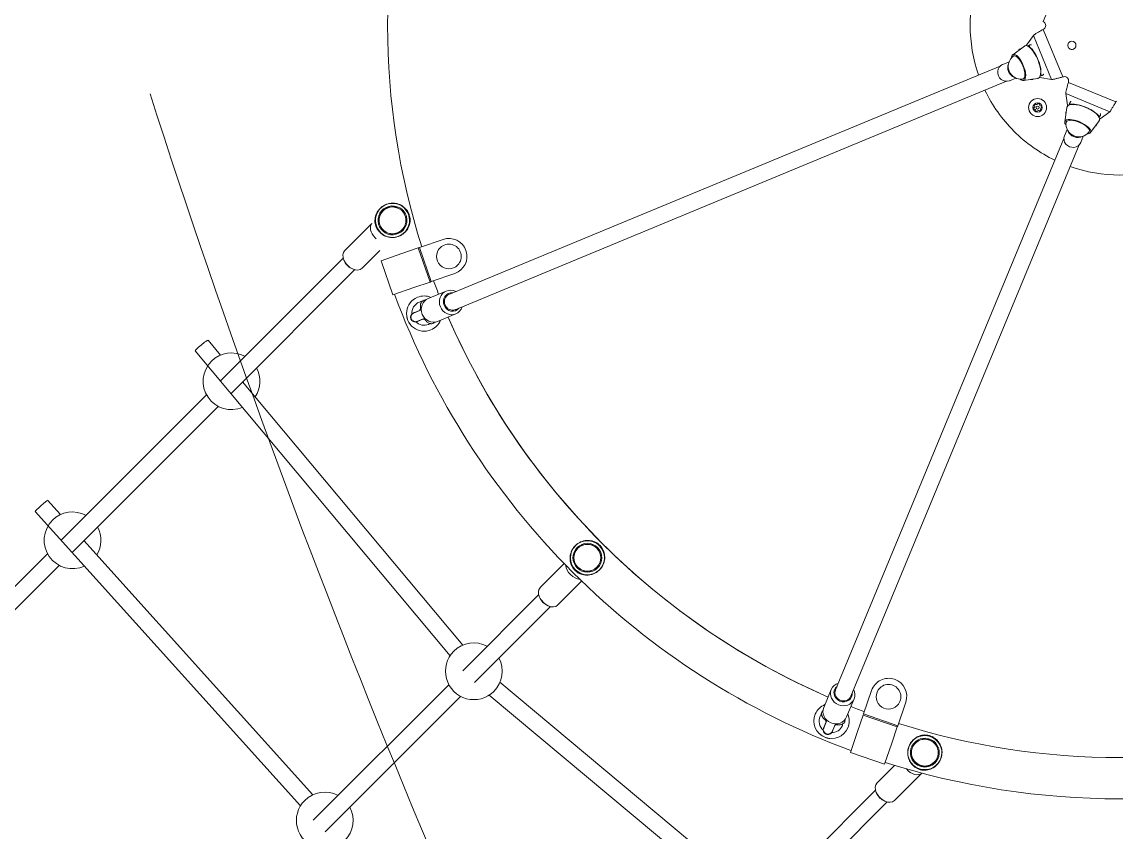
# Model space of a CAD drawing. Header units: millimetres. Extents: x -71377 to 516042, y -145869 to 441446.
# Drawn here: x 212877 to 213938, y 136741 to 137527 of the extents above; entities that cross this region are included whole.
import ezdxf

# ---------------------------------------------------------------- set-up
doc = ezdxf.new("R2010")
doc.units = ezdxf.units.MM
doc.header["$LTSCALE"] = 1000
doc.linetypes.add('_점선_M_', pattern=[3, 1.5, -1.5])
for name, color, linetype, lineweight in [('04', 4, 'Continuous', 5), ('09_HID', 9, '_점선_M_', 5), ('조경라인_dwg', 8, 'Continuous', 5)]:
    doc.layers.add(name, color=color, linetype=linetype, lineweight=lineweight)

# ---------------------------------------------------------------- blocks, each defined once
blk = doc.blocks.new('조경라인_dwg_A$C4b4f5580-7862184-지반층 배치도')
at = {"layer": '04'}
for p, q in [((-3257.3, -1575.3), (-3268.7, -1583.7)), ((-3260.4, -1577.6), (-3261.3, -1577.9)), ((-3252.2, -1574.2), (-3254.4, -1575.1)), ((-3252.3, -1576.4), (-3252, -1576.2)), ((-3272.2, -1590.6), (-3278.4, -1593.2)), ((-3280.7, -1594.6), (-3815.4, -1816.1)), ((-3241.6, -1602.2), (-3241.3, -1602.1)), ((-3809.3, -1830.9), (-3274.6, -1609.4)), ((-3271.9, -1608.9), (-3265.7, -1606.3)), ((-3258.4, -1608.6), (-3244.4, -1606.6)), ((-3249, -1607.5), (-3248.2, -1607.1)), ((-3242.2, -1604.6), (-3240, -1603.7)), ((-3213.3, -1630.4), (-3214.2, -1632.6)), ((-3211.8, -1632), (-3211.7, -1631.7)), ((-3216.1, -1634.8), (-3218.2, -1648.8)), ((-3216.7, -1638.6), (-3217.1, -1639.5)), ((-3186, -1642.7), (-3185.8, -1642.4)), ((-3184.7, -1644.8), (-3183.8, -1642.6)), ((-3193.3, -1659.1), (-3184.9, -1647.7)), ((-3187.5, -1651.7), (-3187.2, -1650.8)), ((-3219, -1665), (-3440.5, -2199.7)), ((-3215.9, -1656.1), (-3218.4, -1662.3)), ((-3202.7, -1668.8), (-3200.2, -1662.6)), ((-3425.7, -2205.8), (-3204.2, -1671.1)), ((-3890, -1747.2), (-3916.5, -1773.8)), ((-3833.7, -1804.1), (-3845.1, -1771)), ((-3821.1, -1762.8), (-3844, -1770.6)), ((-3917.9, -1780.8), (-4037, -1900)), ((-3899.6, -1790.8), (-3882.5, -1773.6)), ((-4026.7, -1912.3), (-3906.6, -1792.1)), ((-3917.1, -1782.9), (-3916.4, -1784.4)), ((-3910.1, -1790.7), (-3908.7, -1791.3)), ((-3818, -1812.9), (-3835.5, -1820.1)), ((-3844, -1831.7), (-3849.4, -1834)), ((-3826.3, -1842.3), (-3808.8, -1835)), ((-4036.9, -1875.1), (-4049, -1860.6)), ((-4061.3, -1870.9), (-3814.2, -2166.6)), ((-3801.9, -2156.3), (-4015.4, -1900.9)), ((-4050.5, -1913.4), (-4191.5, -2054.4)), ((-4180.7, -2066.3), (-4039.2, -1924.7)), ((-4192.1, -2029.7), (-4204.6, -2015.8)), ((-4216.5, -2026.5), (-3959.4, -2312.1)), ((-3947.5, -2301.3), (-4169.4, -2054.9)), ((-4204.7, -2067.6), (-4400.1, -2263)), ((-4388.8, -2274.3), (-4193.4, -2078.9)), ((-3703.7, -2077.1), (-3727, -2100.5)), ((-3710.1, -2117.4), (-3686.7, -2094.1)), ((-3728.4, -2107.5), (-3802, -2181.1)), ((-3727.6, -2109.6), (-3726.9, -2111)), ((-3790.7, -2192.4), (-3717, -2118.8)), ((-3720.6, -2117.3), (-3719.2, -2118)), ((-3815.5, -2194.6), (-3946.9, -2326)), ((-3510.5, -2405.8), (-3765.9, -2192.3)), ((-3935.5, -2337.3), (-3804.1, -2205.9)), ((-3776.2, -2204.6), (-3480.5, -2451.7)), ((-3444.6, -2199.2), (-3451.9, -2216.7)), ((-3405.5, -2200.2), (-3413.3, -2223)), ((-3429.7, -2225.9), (-3422.4, -2208.4)), ((-3449.7, -2231), (-3451.9, -2236.4)), ((-3383.2, -2272.9), (-3400.4, -2290)), ((-3383.4, -2307), (-3356.8, -2280.4)), ((-3401.7, -2297), (-3521.9, -2417.2)), ((-3400.9, -2299.1), (-3400.2, -2300.6)), ((-3509.5, -2427.5), (-3390.4, -2308.3)), ((-3394, -2306.8), (-3392.5, -2307.5))]:
    blk.add_line(p, q, dxfattribs=at)
at = {"layer": '04', "flags": 128}
for points in [[(-3219.1, -1505.7), (-3220.1, -1505.6), (-3239.1, -1551.5), (-3238.3, -1552.1)], [(-3238.3, -1558.6), (-3239.1, -1559.1), (-3220.1, -1605.1), (-3219.1, -1605)], [(-3255.3, -1574.4), (-3248.6, -1565), (-3230.9, -1607.7), (-3242.3, -1605.8)], [(-3214.5, -1609.5), (-3214.7, -1610.5), (-3168.7, -1629.5), (-3168.1, -1628.7)], [(-3215.4, -1632.7), (-3217.3, -1621.3), (-3174.6, -1639), (-3184, -1645.7)], [(-3832.6, -1803.7), (-3844, -1770.6), (-3845.1, -1771), (-3860.9, -1776.5), (-3881.2, -1783.5), (-3869.8, -1816.5), (-3849.5, -1809.5), (-3833.7, -1804.1), (-3832.6, -1803.7), (-3809.7, -1795.9)], [(-3848.7, -1833.7), (-3849.8, -1834.2), (-3842.1, -1831)], [(-3838.7, -1839.2), (-3846.4, -1842.4), (-3845.3, -1842)], [(-3846, -1842.3), (-3840.6, -1840.1), (-3840.6, -1840)], [(-3380.6, -2235.5), (-3413.7, -2224.1), (-3419.1, -2239.9), (-3426.1, -2260.2), (-3393, -2271.6), (-3386, -2251.3), (-3380.6, -2235.5), (-3380.2, -2234.4), (-3372.4, -2211.6)], [(-3380.2, -2234.4), (-3413.3, -2223), (-3413.7, -2224.1)], [(-3451.6, -2235.7), (-3452, -2236.8), (-3448.8, -2229.1)], [(-3440.6, -2232.5), (-3443.8, -2240.2), (-3443.3, -2239.1)], [(-3443.6, -2239.8), (-3441.3, -2234.4), (-3441.4, -2234.5)]]:
    blk.add_lwpolyline(points, dxfattribs=at)
at = {"layer": '04'}
for centre, radius, start, end in [((-3164.9, -1555.3), 710, 162.4124, 197.5876), ((-3164.9, -1555.3), 145, 160.6627, 199.337), ((-3240.7, -1555.3), 4, 306.4674, 53.5326), ((-3211.3, -1574.5), 4, 112.5, 292.5), ((-3211.3, -1574.5), 4, 292.5, 112.5), ((-3260.5, -1594.9), 12.5, 127.5208, 277.486), ((-3218.5, -1608.9), 4, 351.4674, 98.5326), ((-3164.9, -1555.3), 145, 205.6625, 225), ((-3244.5, -1634.9), 8.75, 135, 225), ((-3244.5, -1634.9), 8.75, 45, 135), ((-3244.5, -1634.9), 4.5, 45, 225), ((-3249.3, -1633.6), 2, 295.5416, 34.4584), ((-3244.5, -1634.9), 4, 127.3316, 142.6684), ((-3245.8, -1630.1), 2, 235.5416, 334.4584), ((-3244.5, -1634.9), 1.5, 45, 225), ((-3244.5, -1634.9), 1.5, 225, 45), ((-3244.5, -1634.9), 4, 67.3316, 82.6684), ((-3240.9, -1631.4), 2, 175.5416, 274.4584), ((-3244.5, -1634.9), 4.5, 315, 45), ((-3244.5, -1634.9), 4, 7.3316, 22.6684), ((-3244.5, -1634.9), 8.75, 315, 45), ((-3244.5, -1634.9), 8.75, 225, 315), ((-3244.5, -1634.9), 4, 187.3316, 202.6684), ((-3248, -1638.4), 2, 355.5416, 94.4584), ((-3244.5, -1634.9), 4.5, 225, 315), ((-3244.5, -1634.9), 4, 247.3316, 262.6684), ((-3243.2, -1639.7), 2, 55.5416, 154.4584), ((-3244.5, -1634.9), 4, 307.3316, 322.6684), ((-3239.6, -1636.2), 2, 115.5416, 214.4584), ((-3204.5, -1650.9), 12.5, 172.5146, 322.48), ((-3164.9, -1555.3), 145, 225, 244.3375), ((-3164.9, -1555.3), 145, 250.663, 289.3373), ((-3870.1, -1744.3), 16.5, 105, 195), ((-3870.1, -1744.3), 16.5, 105, 195), ((-3870.1, -1744.3), 16.5, 15, 105), ((-3870.1, -1744.3), 16.5, 15, 105), ((-3870.1, -1744.3), 14, 105, 285), ((-3870.1, -1744.3), 14, 105, 285), ((-3870.1, -1744.3), 13.1, 105, 285), ((-3870.1, -1744.3), 13.1, 105, 285), ((-3870.1, -1744.3), 13, 105, 285), ((-3870.1, -1744.3), 13, 105, 285), ((-3870.1, -1744.3), 14, 15, 105), ((-3870.1, -1744.3), 14, 15, 105), ((-3870.1, -1744.3), 13.1, 15, 105), ((-3870.1, -1744.3), 13.1, 15, 105), ((-3870.1, -1744.3), 13, 15, 105), ((-3870.1, -1744.3), 13, 15, 105), ((-3870.1, -1744.3), 16.5, 285, 15), ((-3870.1, -1744.3), 16.5, 285, 15), ((-3870.1, -1744.3), 17.1, 15, 25.1419), ((-3870.1, -1744.3), 17.1, 15, 25.1419), ((-3870.1, -1744.3), 17.1, 4.8581, 15), ((-3870.1, -1744.3), 17.1, 4.8581, 15), ((-3870.1, -1744.3), 17.1, 184.8581, 195), ((-3870.1, -1744.3), 17.1, 184.8581, 195), ((-3870.1, -1744.3), 17.1, 195, 205.1419), ((-3870.1, -1744.3), 17.1, 195, 205.1419), ((-3870.1, -1744.3), 16.5, 195, 285), ((-3870.1, -1744.3), 16.5, 195, 285), ((-3870.1, -1744.3), 13, 285, 15), ((-3870.1, -1744.3), 13.1, 285, 15), ((-3870.1, -1744.3), 13, 285, 15), ((-3870.1, -1744.3), 13.1, 285, 15), ((-3870.1, -1744.3), 14, 285, 15), ((-3870.1, -1744.3), 14, 285, 15), ((-3815.4, -1779.3), 12, 135, 315), ((-3815.4, -1779.3), 12, 315, 135), ((-3815.4, -1779.3), 17.5, 19, 109), ((-3815.4, -1779.3), 17.5, 289, 19), ((-3164.9, -1555.3), 710, 200.4124, 201.5316), ((-3164.9, -1555.3), 750, 200.337, 225.0001), ((-3164.9, -1555.3), 750, 200.337, 225.0001), ((-3839.4, -1834.7), 17.1, 112.5037, 292.5053), ((-3839.4, -1834.7), 12.1, 112.5, 183.1018), ((-3839.4, -1834.7), 17.1, 67.1682, 112.5037), ((-3839.4, -1834.7), 12.1, 99.2804, 112.5), ((-3848.1, -1838.3), 4.45, 112.5215, 202.4979), ((-3847.7, -1838.1), 4.5, 112.5, 121.7355), ((-3839.4, -1834.7), 5.5, 129.9012, 147.5968), ((-3839.4, -1834.7), 5.1, 132.4651, 141.7438), ((-3839.4, -1834.7), 5, 133.1593, 139.6267), ((-3839.4, -1834.7), 17.1, 192.3581, 202.5), ((-3839.4, -1834.7), 17.1, 202.5, 212.6419), ((-3848.1, -1838.3), 4.45, 202.4979, 292.4871), ((-3847.7, -1838.1), 4.5, 272.9042, 292.5), ((-3839.4, -1834.7), 11.3, 224.4689, 292.5), ((-3839.4, -1834.7), 5.5, 257.4032, 275.0986), ((-3839.4, -1834.7), 5.1, 263.2562, 272.5353), ((-3839.4, -1834.7), 5, 265.3732, 271.8406), ((-3839.4, -1834.7), 11.3, 292.5, 301.0752), ((-3839.4, -1834.7), 17.1, 292.5053, 337.827), ((-3164.9, -1555.3), 710, 203.4684, 246.5316), ((-3164.9, -1555.3), 710, 203.4684, 224.9999), ((-3164.9, -1555.3), 710, 203.4684, 224.9999), ((-4026.2, -1900.4), 27.5, 61.9113, 134.9983), ((-4026.2, -1900.4), 27.5, 134.9983, 292.9776), ((-4026.2, -1900.4), 27.5, 326.803, 28.0884), ((-4180.4, -2054.6), 27.5, 134.9984, 295.0944), ((-4180.4, -2054.6), 27.5, 61.9113, 134.9984), ((-4180.4, -2054.6), 27.5, 328.9183, 28.0884), ((-3681.1, -2071.5), 16.5, 45, 135), ((-3681.1, -2071.5), 16.5, 45, 135), ((-3681.1, -2071.5), 14, 45, 135), ((-3681.1, -2071.5), 14, 45, 135), ((-3681.1, -2071.5), 13.1, 45, 135), ((-3681.1, -2071.5), 13.1, 45, 135), ((-3681.1, -2071.5), 17.1, 45, 55.1419), ((-3681.1, -2071.5), 17.1, 45, 55.1419), ((-3164.9, -1555.3), 710, 224.9999, 246.5315), ((-3164.9, -1555.3), 710, 224.9999, 246.5315), ((-3681.1, -2071.5), 16.5, 135, 225), ((-3681.1, -2071.5), 16.5, 135, 225), ((-3681.1, -2071.5), 14, 135, 315), ((-3681.1, -2071.5), 14, 135, 315), ((-3681.1, -2071.5), 13.1, 135, 315), ((-3681.1, -2071.5), 13.1, 135, 315), ((-3681.1, -2071.5), 13, 135, 315), ((-3681.1, -2071.5), 13, 135, 315), ((-3681.1, -2071.5), 13, 45, 135), ((-3681.1, -2071.5), 13, 45, 135), ((-3681.1, -2071.5), 13, 315, 45), ((-3681.1, -2071.5), 13, 315, 45), ((-3681.1, -2071.5), 13.1, 315, 45), ((-3681.1, -2071.5), 13.1, 315, 45), ((-3681.1, -2071.5), 14, 315, 45), ((-3681.1, -2071.5), 14, 315, 45), ((-3681.1, -2071.5), 16.5, 315, 45), ((-3681.1, -2071.5), 16.5, 315, 45), ((-3681.1, -2071.5), 17.1, 34.8581, 45), ((-3681.1, -2071.5), 17.1, 34.8581, 45), ((-3164.9, -1555.3), 750, 225.0001, 249.663), ((-3164.9, -1555.3), 750, 225.0001, 249.663), ((-3681.1, -2071.5), 17.1, 214.8581, 225), ((-3681.1, -2071.5), 17.1, 214.8581, 225), ((-3681.1, -2071.5), 17.1, 225, 235.1419), ((-3681.1, -2071.5), 17.1, 225, 235.1419), ((-3681.1, -2071.5), 16.5, 225, 315), ((-3681.1, -2071.5), 16.5, 225, 315), ((-3791.2, -2181.6), 27.5, 134.9992, 315.0008), ((-3791.2, -2181.6), 27.5, 61.9154, 134.9992), ((-3791.2, -2181.6), 27.5, 315.0008, 28.0873), ((-3388.9, -2205.9), 17.5, 71, 161), ((-3389.1, -2206.3), 12, 315, 135), ((-3388.9, -2205.9), 17.5, 341, 71), ((-3389.1, -2206.3), 12, 135, 315), ((-3444.3, -2229.8), 17.1, 112.1742, 157.502), ((-3164.9, -1555.3), 710, 248.4684, 249.5876), ((-3444.3, -2229.8), 17.1, 157.502, 337.4993), ((-3444.3, -2229.8), 12.1, 157.5, 228.1018), ((-3444.3, -2229.8), 12.1, 144.2804, 157.5), ((-3444.3, -2229.8), 17.1, 337.4993, 22.8283), ((-3447.9, -2238.5), 4.45, 157.5013, 247.4788), ((-3447.7, -2238.1), 4.5, 157.5, 166.7358), ((-3444.3, -2229.8), 5.5, 174.9012, 192.5968), ((-3444.3, -2229.8), 5.1, 177.4651, 186.7438), ((-3444.3, -2229.8), 5, 178.1593, 184.6268), ((-3444.3, -2229.8), 11.3, 269.4689, 337.5), ((-3444.3, -2229.8), 5.5, 302.4032, 320.0986), ((-3444.3, -2229.8), 5.1, 308.2563, 317.5353), ((-3444.3, -2229.8), 5, 310.3733, 316.8406), ((-3444.3, -2229.8), 11.3, 337.5, 346.0752), ((-3164.9, -1555.3), 710, 252.4124, 287.5876), ((-3164.9, -1555.3), 710, 252.4125, 287.5875), ((-3444.3, -2229.8), 17.1, 237.3581, 247.5), ((-3444.3, -2229.8), 17.1, 247.5, 257.6419), ((-3447.9, -2238.5), 4.45, 247.4788, 337.5066), ((-3447.7, -2238.1), 4.5, 317.9042, 337.5), ((-3353.9, -2260.5), 16.5, 75, 165), ((-3353.9, -2260.5), 16.5, 75, 165), ((-3353.9, -2260.5), 14, 75, 165), ((-3353.9, -2260.5), 14, 75, 165), ((-3353.9, -2260.5), 13.1, 75, 165), ((-3353.9, -2260.5), 13.1, 75, 165), ((-3353.9, -2260.5), 13, 75, 165), ((-3353.9, -2260.5), 13, 75, 165), ((-3353.9, -2260.5), 17.1, 75, 85.1419), ((-3353.9, -2260.5), 17.1, 75, 85.1419), ((-3353.9, -2260.5), 13.1, 345, 75), ((-3353.9, -2260.5), 13.1, 345, 75), ((-3353.9, -2260.5), 13, 345, 75), ((-3353.9, -2260.5), 13, 345, 75), ((-3353.9, -2260.5), 14, 345, 75), ((-3353.9, -2260.5), 14, 345, 75), ((-3353.9, -2260.5), 16.5, 345, 75), ((-3353.9, -2260.5), 16.5, 345, 75), ((-3353.9, -2260.5), 17.1, 64.8581, 75), ((-3353.9, -2260.5), 17.1, 64.8581, 75), ((-3353.9, -2260.5), 16.5, 165, 255), ((-3353.9, -2260.5), 16.5, 165, 255), ((-3353.9, -2260.5), 14, 165, 345), ((-3353.9, -2260.5), 14, 165, 345), ((-3353.9, -2260.5), 13.1, 165, 345), ((-3353.9, -2260.5), 13.1, 165, 345), ((-3353.9, -2260.5), 13, 165, 345), ((-3353.9, -2260.5), 13, 165, 345), ((-3164.9, -1555.3), 750, 252.3371, 287.6629), ((-3164.9, -1555.3), 750, 252.3371, 287.6629), ((-3353.9, -2260.5), 16.5, 255, 345), ((-3353.9, -2260.5), 16.5, 255, 345), ((-3353.9, -2260.5), 17.1, 244.8581, 255), ((-3353.9, -2260.5), 17.1, 244.8581, 255), ((-3353.9, -2260.5), 17.1, 255, 265.1419), ((-3353.9, -2260.5), 17.1, 255, 265.1419), ((-3935.8, -2326.2), 27.5, 61.9155, 134.9996), ((-3935.8, -2326.2), 27.5, 134.9996, 315.0004), ((-3935.8, -2326.2), 27.5, 315.0004, 28.0871)]:
    blk.add_arc(centre, radius, start, end, dxfattribs=at)
for centre, major_axis, ratio, start_param, end_param in [((-3260.5, -1579.8), (-0.77, 1.85), 0.926383, 0, 0.77633), ((-3250.3, -1590.7), (-6.5, 15.7), 0.376583, 0, 0.093922), ((-3250.3, -1590.7), (-6.5, 15.7), 0.376583, 3.141593, 6.283185), ((-3247.3, -1589.4), (-6.7, 16.2), 0.395746, 0.243777, 0.302224), ((-3250.3, -1590.7), (-6.7, 16.2), 0.376583, 3.785094, 5.639684), ((-3263.1, -1596), (-5.2, 12.5), 0.376583, 0.093922, 0.607207), ((-3263.1, -1596), (-5.2, 12.5), 0.376583, 0, 0.093922), ((-3263.1, -1596), (-5.2, 12.5), 0.376583, 3.141593, 6.283185), ((-3263.1, -1596), (-4.6, 11.2), 0.376583, 0, 0.100671), ((-3263.1, -1596), (-4.6, 11.2), 0.376583, 3.141593, 6.283185), ((-3275.2, -1601), (-3.25, 7.85), 0.926383, 0, 3.141593), ((-3264.5, -1596.6), (-3.64, 8.78), 0.926383, 0.786419, 1.570796), ((-3264.5, -1596.6), (-3.64, 8.78), 0.926383, 1.570796, 2.355182), ((-3263.1, -1596), (-5.2, 12.5), 0.376583, 2.534384, 3.047671), ((-3263.1, -1596), (-4.6, 11.2), 0.376583, 3.040922, 3.141593), ((-3263.1, -1596), (-5.2, 12.5), 0.376583, 3.047671, 3.141593), ((-3249.8, -1605.7), (-0.77, 1.85), 0.926383, 2.365249, 3.141593), ((-3250.3, -1590.7), (-6.5, 15.7), 0.376583, 3.047671, 3.141593), ((-3247.3, -1589.4), (-6.7, 16.2), 0.395746, 2.839369, 2.897816), ((-3200.3, -1640.7), (-15.7, 6.5), 0.376583, 3.141593, 6.283185), ((-3199, -1637.7), (-16.2, 6.7), 0.395746, 0.243777, 0.302224), ((-3200.3, -1640.7), (-16.2, 6.7), 0.376583, 3.785094, 5.639684), ((-3215.2, -1640.2), (-1.85, 0.77), 0.926383, 0, 0.776344), ((-3200.3, -1640.7), (-15.7, 6.5), 0.376583, 0, 0.093922), ((-3205.6, -1653.5), (-12.5, 5.2), 0.376583, 0.093922, 0.607207), ((-3205.6, -1653.5), (-12.5, 5.2), 0.376583, 0, 0.093922), ((-3205.6, -1653.5), (-12.5, 5.2), 0.376583, 3.141593, 6.283185), ((-3205.6, -1653.5), (-11.2, 4.6), 0.376583, 0, 0.100671), ((-3205.6, -1653.5), (-11.2, 4.6), 0.376583, 3.141593, 6.283185), ((-3189.4, -1650.9), (-1.85, 0.77), 0.926383, 2.365263, 3.141593), ((-3200.3, -1640.7), (-15.7, 6.5), 0.376583, 3.047671, 3.141593), ((-3199, -1637.7), (-16.2, 6.7), 0.395746, 2.839369, 2.897816), ((-3210.6, -1665.6), (-7.85, 3.25), 0.926383, 0, 3.141593), ((-3206.2, -1654.9), (-8.78, 3.64), 0.926383, 0.786411, 1.570796), ((-3206.2, -1654.9), (-8.78, 3.64), 0.926383, 1.570796, 2.355174), ((-3205.6, -1653.5), (-12.5, 5.2), 0.376583, 2.534384, 3.047671), ((-3205.6, -1653.5), (-11.2, 4.6), 0.376583, 3.040922, 3.141593), ((-3205.6, -1653.5), (-12.5, 5.2), 0.376583, 3.047671, 3.141593), ((-3881.4, -1755.6), (-8.49, 8.49), 0.656132, 0.017897, 1.570796), ((-3881.4, -1755.6), (-8.49, 8.49), 0.656132, 1.570796, 1.697472), ((-3908.1, -1782.3), (-8.49, 8.49), 0.656132, 0, 1.054132), ((-3908.1, -1782.3), (-8.49, 8.49), 0.656132, 1.054132, 1.570796), ((-3909.7, -1783.9), (-6.36, 6.36), 0.656132, 1.054132, 1.570796), ((-3909.7, -1783.9), (-6.36, 6.36), 0.656132, 1.570796, 2.087461), ((-3908.1, -1782.3), (-8.49, 8.49), 0.656132, 1.570796, 2.087461), ((-3908.1, -1782.3), (-8.49, 8.49), 0.656132, 2.087461, 3.141593), ((-3813.4, -1823.9), (-4.6, 11.1), 0.925503, 0, 1.570796), ((-3812.3, -1823.5), (-3.44, 8.31), 0.925503, 5.807626, 7.853982), ((-3813.4, -1823.9), (-4.6, 11.1), 0.925503, 5.442193, 6.283185), ((-3830.9, -1831.2), (-4.6, 11.1), 0.925503, 0, 1.570796), ((-3812.3, -1823.5), (-3.06, 7.39), 0.925503, 0, 1.570796), ((-3830.9, -1831.2), (-4.6, 11.1), 0.925503, 1.570796, 3.141593), ((-3813.4, -1823.9), (-4.6, 11.1), 0.925503, 1.570796, 3.141593), ((-3812.3, -1823.5), (-3.44, 8.31), 0.925503, 1.570796, 3.617153), ((-3812.3, -1823.5), (-3.06, 7.39), 0.925503, 1.570796, 3.141593), ((-3813.4, -1823.9), (-4.6, 11.1), 0.925503, 3.141593, 3.982585), ((-4055.2, -1865.8), (6.14, 5.13), 0.096076, 1.579386, 3.141544), ((-4055.2, -1865.8), (6.14, 5.13), 0.096076, 0.008589, 1.579386), ((-4210.6, -2021.2), (5.94, 5.35), 0.05653, 0.002957, 1.573753), ((-4210.6, -2021.2), (5.94, 5.35), 0.05653, 1.573753, 3.141574), ((-3691.9, -2082.3), (-8.49, 8.49), 0.656132, 0.6446, 1.570796), ((-3691.9, -2082.3), (-8.49, 8.49), 0.656132, 1.570796, 2.496993), ((-3718.5, -2109), (-8.49, 8.49), 0.656132, 0, 1.054132), ((-3718.5, -2109), (-8.49, 8.49), 0.656132, 1.054132, 1.570796), ((-3720.1, -2110.6), (-6.36, 6.36), 0.656132, 1.054132, 1.570796), ((-3720.1, -2110.6), (-6.36, 6.36), 0.656132, 1.570796, 2.087461), ((-3718.5, -2109), (-8.49, 8.49), 0.656132, 1.570796, 2.087461), ((-3718.5, -2109), (-8.49, 8.49), 0.656132, 2.087461, 3.141593), ((-3433.5, -2203.8), (-11.1, 4.6), 0.925503, 5.442193, 6.283185), ((-3433.1, -2202.8), (-8.31, 3.44), 0.925503, 5.807624, 7.853982), ((-3433.5, -2203.8), (-11.1, 4.6), 0.925503, 0, 1.570796), ((-3433.1, -2202.8), (-7.39, 3.06), 0.925503, 0, 1.570796), ((-3433.1, -2202.8), (-8.31, 3.44), 0.925503, 1.570796, 3.617151), ((-3433.1, -2202.8), (-7.39, 3.06), 0.925503, 1.570796, 3.141593), ((-3433.5, -2203.8), (-11.1, 4.6), 0.925503, 3.141593, 3.982585), ((-3440.8, -2221.3), (-11.1, 4.6), 0.925503, 0, 1.570796), ((-3433.5, -2203.8), (-11.1, 4.6), 0.925503, 1.570796, 3.141593), ((-3440.8, -2221.3), (-11.1, 4.6), 0.925503, 1.570796, 3.141593), ((-3365.2, -2271.8), (-8.49, 8.49), 0.656132, 1.447775, 3.123807), ((-3391.9, -2298.5), (-8.49, 8.49), 0.656132, 6.283111, 7.337426), ((-3391.9, -2298.5), (-8.49, 8.49), 0.656132, 1.05424, 1.447775), ((-3393.5, -2300.1), (-6.36, 6.36), 0.656132, 1.05424, 1.447775), ((-3391.9, -2298.5), (-8.49, 8.49), 0.656132, 1.447775, 2.087418), ((-3393.5, -2300.1), (-6.36, 6.36), 0.656132, 1.447775, 2.087418), ((-3391.9, -2298.5), (-8.49, 8.49), 0.656132, 2.087418, 3.141518)]:
    blk.add_ellipse(centre, major_axis=major_axis, ratio=ratio, start_param=start_param, end_param=end_param, dxfattribs=at)
for points in [[(-3240.6, -1560), (-3240.1, -1559.7), (-3239.6, -1559.4), (-3239.1, -1559.1)], [(-3248.6, -1565), (-3248.4, -1564.8), (-3248.2, -1564.6), (-3248, -1564.5)], [(-3248, -1564.5), (-3247.7, -1564.3), (-3247.4, -1564.1), (-3247.1, -1563.9)], [(-3247.1, -1563.9), (-3246.8, -1563.7), (-3246.4, -1563.4), (-3246.1, -1563.2)], [(-3246.1, -1563.2), (-3245.7, -1563), (-3245.3, -1562.7), (-3244.9, -1562.5)], [(-3244.9, -1562.5), (-3244.5, -1562.2), (-3244, -1562), (-3243.6, -1561.7)], [(-3243.6, -1561.7), (-3243.1, -1561.4), (-3242.6, -1561.1), (-3242.1, -1560.9)], [(-3242.1, -1560.9), (-3241.6, -1560.6), (-3241.1, -1560.3), (-3240.6, -1560)], [(-3230.1, -1607.6), (-3230.4, -1607.7), (-3230.7, -1607.7), (-3230.9, -1607.7)], [(-3229.1, -1607.4), (-3229.4, -1607.5), (-3229.8, -1607.6), (-3230.1, -1607.6)], [(-3227.9, -1607.2), (-3228.3, -1607.3), (-3228.7, -1607.3), (-3229.1, -1607.4)], [(-3226.5, -1606.8), (-3227, -1606.9), (-3227.4, -1607.1), (-3227.9, -1607.2)], [(-3225, -1606.4), (-3225.5, -1606.6), (-3226, -1606.7), (-3226.5, -1606.8)], [(-3223.4, -1606), (-3224, -1606.2), (-3224.5, -1606.3), (-3225, -1606.4)], [(-3221.8, -1605.6), (-3222.3, -1605.7), (-3222.9, -1605.9), (-3223.4, -1606)], [(-3220.1, -1605.1), (-3220.6, -1605.3), (-3221.2, -1605.4), (-3221.8, -1605.6)], [(-3215.6, -1613.8), (-3215.5, -1613.3), (-3215.3, -1612.7), (-3215.2, -1612.2)], [(-3215.2, -1612.2), (-3215, -1611.6), (-3214.8, -1611.1), (-3214.7, -1610.5)], [(-3217.3, -1621.3), (-3217.3, -1621.1), (-3217.2, -1620.8), (-3217.2, -1620.5)], [(-3217.2, -1620.5), (-3217.1, -1620.2), (-3217.1, -1619.9), (-3217, -1619.5)], [(-3217, -1619.5), (-3216.9, -1619.1), (-3216.8, -1618.7), (-3216.7, -1618.3)], [(-3216.7, -1618.3), (-3216.6, -1617.8), (-3216.5, -1617.4), (-3216.4, -1616.9)], [(-3216.4, -1616.9), (-3216.3, -1616.4), (-3216.2, -1615.9), (-3216, -1615.4)], [(-3216, -1615.4), (-3215.9, -1614.9), (-3215.8, -1614.4), (-3215.6, -1613.8)], [(-3171.3, -1634), (-3171.5, -1634.4), (-3171.8, -1634.9), (-3172.1, -1635.3)], [(-3170.5, -1632.5), (-3170.7, -1633), (-3171, -1633.5), (-3171.3, -1634)], [(-3169.6, -1631.1), (-3169.9, -1631.6), (-3170.2, -1632.1), (-3170.5, -1632.5)], [(-3168.7, -1629.5), (-3169, -1630), (-3169.3, -1630.5), (-3169.6, -1631.1)], [(-3174, -1638.4), (-3174.2, -1638.6), (-3174.4, -1638.9), (-3174.6, -1639)], [(-3173.5, -1637.5), (-3173.7, -1637.8), (-3173.9, -1638.1), (-3174, -1638.4)], [(-3172.8, -1636.5), (-3173, -1636.9), (-3173.2, -1637.2), (-3173.5, -1637.5)], [(-3172.1, -1635.3), (-3172.3, -1635.7), (-3172.6, -1636.1), (-3172.8, -1636.5)], [(-3856.3, -1836.3), (-3856.3, -1837), (-3856.2, -1837.7), (-3856.1, -1838.4)], [(-3853.8, -1843.9), (-3853.4, -1844.5), (-3853, -1845), (-3852.5, -1845.5)], [(-3850.5, -1841.7), (-3850.3, -1841.8), (-3849.8, -1842.1), (-3849.1, -1842.4), (-3848.3, -1842.6), (-3847.7, -1842.6), (-3847.4, -1842.6)], [(-3830.9, -1844.2), (-3830.6, -1844), (-3830, -1843.7), (-3829.5, -1843.3), (-3829.3, -1843)], [(-3431.6, -2230.5), (-3431.5, -2230.2), (-3431.3, -2229.5), (-3431.2, -2228.9), (-3431.3, -2228.5)], [(-3455.1, -2242.9), (-3454.6, -2243.4), (-3454.1, -2243.8), (-3453.5, -2244.2)], [(-3447.9, -2246.5), (-3447.3, -2246.6), (-3446.6, -2246.7), (-3445.9, -2246.8)], [(-3447.2, -2242.6), (-3446.9, -2242.5), (-3446.4, -2242.4), (-3445.7, -2242.1), (-3445, -2241.7), (-3444.6, -2241.3), (-3444.4, -2241.1)]]:
    blk.add_open_spline(points, degree=3, dxfattribs=at)
for points, knots in [([(-3261.3, -1577.9), (-3261.7, -1578.1), (-3262, -1578.3), (-3262.5, -1578.8), (-3262.8, -1579.1), (-3263, -1579.5)], [0, 0, 0, 0, 0.5, 0.5, 1, 1, 1, 1]), ([(-3252, -1576.2), (-3252.2, -1576.1), (-3252.5, -1575.7), (-3252.8, -1575.3), (-3252.8, -1574.9), (-3252.8, -1574.8), (-3252.8, -1574.6), (-3252.7, -1574.4), (-3252.4, -1574.2), (-3252.2, -1574.2)], [0, 0, 0, 0, 0.25, 0.5, 0.625, 0.71875, 0.71875, 0.875, 1, 1, 1, 1]), ([(-3250.4, -1574), (-3250.5, -1574), (-3250.6, -1574), (-3250.9, -1574), (-3251.2, -1574), (-3251.8, -1574), (-3252.1, -1574.1), (-3252.2, -1574.2)], [0, 0, 0, 0, 0.1875, 0.1875, 0.5, 0.75, 1, 1, 1, 1]), ([(-3272.8, -1592.6), (-3273.2, -1593.7), (-3273.5, -1595), (-3273.5, -1596.9), (-3273.3, -1598.2), (-3272.9, -1599.4), (-3272.7, -1600)], [0, 0, 0, 0, 0.5, 0.5, 0.75, 1, 1, 1, 1]), ([(-3272.7, -1600), (-3272.4, -1600.6), (-3271.8, -1601.7), (-3271, -1602.7), (-3270.2, -1603.6), (-3269.4, -1604.2), (-3268.4, -1604.9), (-3267.8, -1605.2), (-3267.5, -1605.3)], [0, 0, 0, 0, 0.25, 0.5, 0.5, 0.75, 0.875, 1, 1, 1, 1]), ([(-3241.3, -1602.1), (-3241.3, -1602.4), (-3241.3, -1602.9), (-3241.1, -1603.4), (-3240.9, -1603.6), (-3240.8, -1603.7), (-3240.7, -1603.8), (-3240.5, -1603.9), (-3240.1, -1603.8), (-3240, -1603.7)], [0, 0, 0, 0, 0.25, 0.5, 0.625, 0.71875, 0.71875, 0.875, 1, 1, 1, 1]), ([(-3249, -1607.5), (-3249.4, -1607.6), (-3249.8, -1607.7), (-3250.6, -1607.7), (-3250.9, -1607.7), (-3251.3, -1607.6)], [0, 0, 0, 0, 0.5, 0.5, 1, 1, 1, 1]), ([(-3238.6, -1602.5), (-3238.6, -1602.6), (-3238.7, -1602.7), (-3238.9, -1602.9), (-3239.1, -1603.2), (-3239.6, -1603.5), (-3239.8, -1603.7), (-3240, -1603.7)], [0, 0, 0, 0, 0.1875, 0.1875, 0.5, 0.75, 1, 1, 1, 1]), ([(-3211.7, -1631.7), (-3212, -1631.7), (-3212.5, -1631.7), (-3213, -1631.5), (-3213.2, -1631.3), (-3213.3, -1631.2), (-3213.4, -1631.1), (-3213.5, -1630.9), (-3213.4, -1630.6), (-3213.3, -1630.4)], [0, 0, 0, 0, 0.25, 0.5, 0.625, 0.71875, 0.71875, 0.875, 1, 1, 1, 1]), ([(-3212.1, -1629), (-3212.2, -1629), (-3212.3, -1629.1), (-3212.5, -1629.3), (-3212.8, -1629.5), (-3213.1, -1630), (-3213.3, -1630.2), (-3213.3, -1630.4)], [0, 0, 0, 0, 0.1875, 0.1875, 0.5, 0.75, 1, 1, 1, 1]), ([(-3217.1, -1639.5), (-3217.2, -1639.8), (-3217.3, -1640.2), (-3217.3, -1641), (-3217.3, -1641.4), (-3217.2, -1641.7)], [0, 0, 0, 0, 0.5, 0.5, 1, 1, 1, 1]), ([(-3185.8, -1642.4), (-3185.7, -1642.6), (-3185.3, -1642.9), (-3184.8, -1643.2), (-3184.5, -1643.2), (-3184.4, -1643.2), (-3184.2, -1643.2), (-3184, -1643.1), (-3183.8, -1642.8), (-3183.8, -1642.6)], [0, 0, 0, 0, 0.25, 0.5, 0.625, 0.71875, 0.71875, 0.875, 1, 1, 1, 1]), ([(-3183.6, -1640.8), (-3183.6, -1640.9), (-3183.6, -1641), (-3183.6, -1641.3), (-3183.6, -1641.6), (-3183.6, -1642.2), (-3183.7, -1642.5), (-3183.8, -1642.6)], [0, 0, 0, 0, 0.1875, 0.1875, 0.5, 0.75, 1, 1, 1, 1]), ([(-3187.5, -1651.7), (-3187.7, -1652.1), (-3187.9, -1652.4), (-3188.4, -1653), (-3188.7, -1653.2), (-3189.1, -1653.4)], [0, 0, 0, 0, 0.5, 0.5, 1, 1, 1, 1]), ([(-3214.9, -1657.9), (-3214.4, -1659.1), (-3213.7, -1660.1), (-3212.3, -1661.5), (-3211.3, -1662.3), (-3210.2, -1662.9), (-3209.6, -1663.1)], [0, 0, 0, 0, 0.5, 0.5, 0.75, 1, 1, 1, 1]), ([(-3209.6, -1663.1), (-3209, -1663.3), (-3207.7, -1663.7), (-3206.5, -1663.9), (-3205.2, -1663.9), (-3204.3, -1663.8), (-3203, -1663.5), (-3202.4, -1663.3), (-3202.2, -1663.2)], [0, 0, 0, 0, 0.25, 0.5, 0.5, 0.75, 0.875, 1, 1, 1, 1]), ([(-3854.6, -1737), (-3855, -1736.1), (-3856, -1734.5), (-3857.8, -1732.4), (-3859.6, -1731), (-3860.8, -1730.2), (-3861.3, -1729.9), (-3861.7, -1729.7), (-3863, -1729), (-3865, -1728.2), (-3868.1, -1727.6), (-3871.3, -1727.6), (-3873.3, -1728), (-3875.4, -1728.5), (-3877.3, -1729.2), (-3880.1, -1730.9), (-3882.4, -1732.9), (-3883.8, -1734.6), (-3884.6, -1735.8), (-3884.8, -1736.2), (-3885.1, -1736.7), (-3885.8, -1738), (-3886.6, -1740.1), (-3887.1, -1742.9), (-3887.2, -1744.8), (-3887.1, -1745.7)], [0, 0, 0, 0, 0.0625, 0.125, 0.1875, 0.21875, 0.21875, 0.234375, 0.25, 0.3125, 0.375, 0.4375, 0.5, 0.5, 0.5625, 0.625, 0.6875, 0.75, 0.765625, 0.78125, 0.78125, 0.8125, 0.875, 0.9375, 1, 1, 1, 1]), ([(-3854.6, -1737), (-3855, -1736.1), (-3856, -1734.5), (-3857.8, -1732.4), (-3859.6, -1731), (-3860.8, -1730.2), (-3861.3, -1729.9), (-3861.7, -1729.7), (-3863, -1729), (-3865, -1728.2), (-3868.1, -1727.6), (-3871.3, -1727.6), (-3873.3, -1728), (-3875.4, -1728.5), (-3877.3, -1729.2), (-3880.1, -1730.9), (-3882.4, -1732.9), (-3883.8, -1734.6), (-3884.6, -1735.8), (-3884.8, -1736.2), (-3885.1, -1736.7), (-3885.8, -1738), (-3886.6, -1740.1), (-3887.1, -1742.9), (-3887.2, -1744.8), (-3887.1, -1745.7)], [0, 0, 0, 0, 0.0625, 0.125, 0.1875, 0.21875, 0.21875, 0.234375, 0.25, 0.3125, 0.375, 0.4375, 0.5, 0.5, 0.5625, 0.625, 0.6875, 0.75, 0.765625, 0.78125, 0.78125, 0.8125, 0.875, 0.9375, 1, 1, 1, 1]), ([(-3885.5, -1751.5), (-3885.1, -1752.4), (-3884.1, -1754), (-3882.3, -1756.1), (-3880.5, -1757.6), (-3879.3, -1758.3), (-3878.8, -1758.7), (-3878.4, -1758.9), (-3877.1, -1759.5), (-3875.1, -1760.3), (-3872, -1760.9), (-3868.9, -1760.9), (-3866.8, -1760.6), (-3864.7, -1760), (-3862.8, -1759.3), (-3860, -1757.7), (-3857.7, -1755.7), (-3856.3, -1753.9), (-3855.5, -1752.8), (-3855.3, -1752.4), (-3855, -1751.8), (-3854.3, -1750.6), (-3853.5, -1748.4), (-3853, -1745.7), (-3852.9, -1743.8), (-3853, -1742.8)], [0, 0, 0, 0, 0.0625, 0.125, 0.1875, 0.21875, 0.21875, 0.234375, 0.25, 0.3125, 0.375, 0.4375, 0.5, 0.5, 0.5625, 0.625, 0.6875, 0.75, 0.765625, 0.78125, 0.78125, 0.8125, 0.875, 0.9375, 1, 1, 1, 1]), ([(-3885.5, -1751.5), (-3885.1, -1752.4), (-3884.1, -1754), (-3882.3, -1756.1), (-3880.5, -1757.6), (-3879.3, -1758.3), (-3878.8, -1758.7), (-3878.4, -1758.9), (-3877.1, -1759.5), (-3875.1, -1760.3), (-3872, -1760.9), (-3868.9, -1760.9), (-3866.8, -1760.6), (-3864.7, -1760), (-3862.8, -1759.3), (-3860, -1757.7), (-3857.7, -1755.7), (-3856.3, -1753.9), (-3855.5, -1752.8), (-3855.3, -1752.4), (-3855, -1751.8), (-3854.3, -1750.6), (-3853.5, -1748.4), (-3853, -1745.7), (-3852.9, -1743.8), (-3853, -1742.8)], [0, 0, 0, 0, 0.0625, 0.125, 0.1875, 0.21875, 0.21875, 0.234375, 0.25, 0.3125, 0.375, 0.4375, 0.5, 0.5, 0.5625, 0.625, 0.6875, 0.75, 0.765625, 0.78125, 0.78125, 0.8125, 0.875, 0.9375, 1, 1, 1, 1]), ([(-3840.1, -1822), (-3840.4, -1822.1), (-3840.8, -1822.3), (-3841.2, -1822.7), (-3841.5, -1823), (-3842, -1823.5), (-3842.4, -1824.2), (-3842.6, -1824.7), (-3842.8, -1825.2), (-3842.9, -1825.7), (-3843.1, -1826.6), (-3843.1, -1827.5), (-3843.1, -1828.4), (-3843.1, -1829.2), (-3842.9, -1830.2), (-3842.8, -1830.7), (-3842.7, -1831.3)], [0, 0, 0, 0, 0.125, 0.125, 0.1875, 0.25, 0.34375, 0.4375, 0.4375, 0.5, 0.625, 0.6875, 0.75, 0.875, 0.875, 1, 1, 1, 1]), ([(-3838.1, -1821.7), (-3838.5, -1821.7), (-3838.8, -1821.7), (-3839.3, -1821.8), (-3839.6, -1821.8), (-3839.9, -1821.9), (-3840.1, -1822)], [0, 0, 0, 0, 0.5, 0.5, 0.75, 1, 1, 1, 1]), ([(-3851.4, -1835.6), (-3851.6, -1835.9), (-3851.8, -1836.2), (-3852, -1836.9), (-3852.1, -1837.3), (-3852.1, -1837.6)], [0, 0, 0, 0, 0.5, 0.5, 1, 1, 1, 1]), ([(-3850.5, -1841.7), (-3850.8, -1841.4), (-3851.3, -1840.9), (-3851.7, -1840.2), (-3852, -1839.5), (-3852.2, -1838.8), (-3852.2, -1838), (-3852.1, -1837.6)], [0, 0, 0, 0, 0.25, 0.5, 0.5, 0.75, 1, 1, 1, 1]), ([(-3839.3, -1839.5), (-3839.2, -1839.7), (-3838.9, -1840.2), (-3838.2, -1841), (-3837.6, -1841.8), (-3837, -1842.4), (-3836.4, -1843), (-3835.6, -1843.6), (-3834.8, -1844), (-3834.1, -1844.3), (-3833.7, -1844.4), (-3833.1, -1844.5), (-3832.6, -1844.5), (-3831.8, -1844.5), (-3831.2, -1844.3), (-3830.9, -1844.2)], [0, 0, 0, 0, 0.0625, 0.125, 0.25, 0.3125, 0.375, 0.5, 0.625, 0.625, 0.75, 0.75, 0.8125, 0.875, 1, 1, 1, 1]), ([(-3671.3, -2057.5), (-3672.1, -2056.9), (-3673.8, -2056), (-3676.4, -2055.1), (-3678.7, -2054.8), (-3680.1, -2054.7), (-3680.8, -2054.7), (-3681.2, -2054.7), (-3682.6, -2054.8), (-3684.8, -2055.1), (-3687.7, -2056.1), (-3690.5, -2057.7), (-3692.1, -2059), (-3693.6, -2060.5), (-3695, -2062.1), (-3696.5, -2064.9), (-3697.5, -2067.8), (-3697.9, -2070), (-3697.9, -2071.4), (-3697.9, -2071.9), (-3697.9, -2072.5), (-3697.9, -2073.9), (-3697.5, -2076.2), (-3696.6, -2078.9), (-3695.7, -2080.5), (-3695.2, -2081.3)], [0, 0, 0, 0, 0.0625, 0.125, 0.1875, 0.21875, 0.21875, 0.234375, 0.25, 0.3125, 0.375, 0.4375, 0.5, 0.5, 0.5625, 0.625, 0.6875, 0.75, 0.765625, 0.78125, 0.78125, 0.8125, 0.875, 0.9375, 1, 1, 1, 1]), ([(-3671.3, -2057.5), (-3672.1, -2056.9), (-3673.8, -2056), (-3676.4, -2055.1), (-3678.7, -2054.8), (-3680.1, -2054.7), (-3680.8, -2054.7), (-3681.2, -2054.7), (-3682.6, -2054.8), (-3684.8, -2055.1), (-3687.7, -2056.1), (-3690.5, -2057.7), (-3692.1, -2059), (-3693.6, -2060.5), (-3695, -2062.1), (-3696.5, -2064.9), (-3697.5, -2067.8), (-3697.9, -2070), (-3697.9, -2071.4), (-3697.9, -2071.9), (-3697.9, -2072.5), (-3697.9, -2073.9), (-3697.5, -2076.2), (-3696.6, -2078.9), (-3695.7, -2080.5), (-3695.2, -2081.3)], [0, 0, 0, 0, 0.0625, 0.125, 0.1875, 0.21875, 0.21875, 0.234375, 0.25, 0.3125, 0.375, 0.4375, 0.5, 0.5, 0.5625, 0.625, 0.6875, 0.75, 0.765625, 0.78125, 0.78125, 0.8125, 0.875, 0.9375, 1, 1, 1, 1]), ([(-3690.9, -2085.6), (-3690.1, -2086.1), (-3688.4, -2087), (-3685.8, -2087.9), (-3683.5, -2088.3), (-3682.1, -2088.3), (-3681.5, -2088.3), (-3681, -2088.3), (-3679.6, -2088.3), (-3677.4, -2087.9), (-3674.5, -2086.9), (-3671.7, -2085.4), (-3670.1, -2084), (-3668.6, -2082.5), (-3667.3, -2080.9), (-3665.7, -2078.1), (-3664.7, -2075.2), (-3664.4, -2073), (-3664.3, -2071.6), (-3664.3, -2071.2), (-3664.3, -2070.5), (-3664.4, -2069.1), (-3664.7, -2066.8), (-3665.6, -2064.2), (-3666.5, -2062.5), (-3667.1, -2061.7)], [0, 0, 0, 0, 0.0625, 0.125, 0.1875, 0.21875, 0.21875, 0.234375, 0.25, 0.3125, 0.375, 0.4375, 0.5, 0.5, 0.5625, 0.625, 0.6875, 0.75, 0.765625, 0.78125, 0.78125, 0.8125, 0.875, 0.9375, 1, 1, 1, 1]), ([(-3690.9, -2085.6), (-3690.1, -2086.1), (-3688.4, -2087), (-3685.8, -2087.9), (-3683.5, -2088.3), (-3682.1, -2088.3), (-3681.5, -2088.3), (-3681, -2088.3), (-3679.6, -2088.3), (-3677.4, -2087.9), (-3674.5, -2086.9), (-3671.7, -2085.4), (-3670.1, -2084), (-3668.6, -2082.5), (-3667.3, -2080.9), (-3665.7, -2078.1), (-3664.7, -2075.2), (-3664.4, -2073), (-3664.3, -2071.6), (-3664.3, -2071.2), (-3664.3, -2070.5), (-3664.4, -2069.1), (-3664.7, -2066.8), (-3665.6, -2064.2), (-3666.5, -2062.5), (-3667.1, -2061.7)], [0, 0, 0, 0, 0.0625, 0.125, 0.1875, 0.21875, 0.21875, 0.234375, 0.25, 0.3125, 0.375, 0.4375, 0.5, 0.5, 0.5625, 0.625, 0.6875, 0.75, 0.765625, 0.78125, 0.78125, 0.8125, 0.875, 0.9375, 1, 1, 1, 1]), ([(-3453.8, -2221.3), (-3453.9, -2221.6), (-3454, -2222), (-3454.1, -2222.6), (-3454.1, -2223), (-3454.1, -2223.7), (-3453.9, -2224.5), (-3453.7, -2225), (-3453.4, -2225.4), (-3453.2, -2226), (-3452.7, -2226.6), (-3452.1, -2227.3), (-3451.4, -2228), (-3450.8, -2228.5), (-3450, -2229.1), (-3449.6, -2229.4), (-3449.1, -2229.7)], [0, 0, 0, 0, 0.125, 0.125, 0.1875, 0.25, 0.34375, 0.4375, 0.4375, 0.5, 0.625, 0.6875, 0.75, 0.875, 0.875, 1, 1, 1, 1]), ([(-3452.6, -2219.7), (-3452.9, -2219.9), (-3453.1, -2220.2), (-3453.4, -2220.6), (-3453.6, -2220.8), (-3453.7, -2221.1), (-3453.8, -2221.3)], [0, 0, 0, 0, 0.5, 0.5, 0.75, 1, 1, 1, 1]), ([(-3440.9, -2233.1), (-3440.6, -2233.2), (-3440.1, -2233.3), (-3439, -2233.5), (-3438.1, -2233.5), (-3437.2, -2233.5), (-3436.3, -2233.5), (-3435.3, -2233.4), (-3434.5, -2233.1), (-3433.8, -2232.8), (-3433.4, -2232.6), (-3432.9, -2232.2), (-3432.6, -2232), (-3432, -2231.4), (-3431.7, -2230.8), (-3431.6, -2230.5)], [0, 0, 0, 0, 0.0625, 0.125, 0.25, 0.3125, 0.375, 0.5, 0.625, 0.625, 0.75, 0.75, 0.8125, 0.875, 1, 1, 1, 1]), ([(-3452.2, -2238.9), (-3452.1, -2239.3), (-3452, -2239.6), (-3451.7, -2240.3), (-3451.5, -2240.6), (-3451.3, -2240.9)], [0, 0, 0, 0, 0.5, 0.5, 1, 1, 1, 1]), ([(-3447.2, -2242.6), (-3447.6, -2242.6), (-3448.4, -2242.6), (-3449.1, -2242.4), (-3449.8, -2242.1), (-3450.5, -2241.7), (-3451, -2241.2), (-3451.3, -2240.9)], [0, 0, 0, 0, 0.25, 0.5, 0.5, 0.75, 1, 1, 1, 1]), ([(-3352.4, -2243.4), (-3353.4, -2243.3), (-3355.3, -2243.4), (-3358, -2243.9), (-3360.2, -2244.7), (-3361.4, -2245.4), (-3362, -2245.7), (-3362.4, -2246), (-3363.5, -2246.7), (-3365.2, -2248.1), (-3367.3, -2250.4), (-3368.9, -2253.2), (-3369.6, -2255.2), (-3370.2, -2257.2), (-3370.5, -2259.3), (-3370.5, -2262.4), (-3369.9, -2265.5), (-3369.1, -2267.5), (-3368.5, -2268.8), (-3368.3, -2269.2), (-3367.9, -2269.8), (-3367.2, -2270.9), (-3365.7, -2272.7), (-3363.6, -2274.6), (-3362, -2275.5), (-3361.1, -2276)], [0, 0, 0, 0, 0.0625, 0.125, 0.1875, 0.21875, 0.21875, 0.234375, 0.25, 0.3125, 0.375, 0.4375, 0.5, 0.5, 0.5625, 0.625, 0.6875, 0.75, 0.765625, 0.78125, 0.78125, 0.8125, 0.875, 0.9375, 1, 1, 1, 1]), ([(-3352.4, -2243.4), (-3353.4, -2243.3), (-3355.3, -2243.4), (-3358, -2243.9), (-3360.2, -2244.7), (-3361.4, -2245.4), (-3362, -2245.7), (-3362.4, -2246), (-3363.5, -2246.7), (-3365.2, -2248.1), (-3367.3, -2250.4), (-3368.9, -2253.2), (-3369.6, -2255.2), (-3370.2, -2257.2), (-3370.5, -2259.3), (-3370.5, -2262.4), (-3369.9, -2265.5), (-3369.1, -2267.5), (-3368.5, -2268.8), (-3368.3, -2269.2), (-3367.9, -2269.8), (-3367.2, -2270.9), (-3365.7, -2272.7), (-3363.6, -2274.6), (-3362, -2275.5), (-3361.1, -2276)], [0, 0, 0, 0, 0.0625, 0.125, 0.1875, 0.21875, 0.21875, 0.234375, 0.25, 0.3125, 0.375, 0.4375, 0.5, 0.5, 0.5625, 0.625, 0.6875, 0.75, 0.765625, 0.78125, 0.78125, 0.8125, 0.875, 0.9375, 1, 1, 1, 1]), ([(-3355.3, -2277.5), (-3354.4, -2277.6), (-3352.5, -2277.5), (-3349.7, -2277), (-3347.6, -2276.2), (-3346.3, -2275.5), (-3345.7, -2275.2), (-3345.4, -2275), (-3344.2, -2274.2), (-3342.5, -2272.8), (-3340.4, -2270.5), (-3338.8, -2267.8), (-3338.1, -2265.8), (-3337.6, -2263.8), (-3337.2, -2261.7), (-3337.2, -2258.5), (-3337.8, -2255.4), (-3338.6, -2253.4), (-3339.2, -2252.2), (-3339.5, -2251.8), (-3339.8, -2251.2), (-3340.5, -2250), (-3342, -2248.2), (-3344.1, -2246.4), (-3345.7, -2245.4), (-3346.6, -2245)], [0, 0, 0, 0, 0.0625, 0.125, 0.1875, 0.21875, 0.21875, 0.234375, 0.25, 0.3125, 0.375, 0.4375, 0.5, 0.5, 0.5625, 0.625, 0.6875, 0.75, 0.765625, 0.78125, 0.78125, 0.8125, 0.875, 0.9375, 1, 1, 1, 1]), ([(-3355.3, -2277.5), (-3354.4, -2277.6), (-3352.5, -2277.5), (-3349.7, -2277), (-3347.6, -2276.2), (-3346.3, -2275.5), (-3345.7, -2275.2), (-3345.4, -2275), (-3344.2, -2274.2), (-3342.5, -2272.8), (-3340.4, -2270.5), (-3338.8, -2267.8), (-3338.1, -2265.8), (-3337.6, -2263.8), (-3337.2, -2261.7), (-3337.2, -2258.5), (-3337.8, -2255.4), (-3338.6, -2253.4), (-3339.2, -2252.2), (-3339.5, -2251.8), (-3339.8, -2251.2), (-3340.5, -2250), (-3342, -2248.2), (-3344.1, -2246.4), (-3345.7, -2245.4), (-3346.6, -2245)], [0, 0, 0, 0, 0.0625, 0.125, 0.1875, 0.21875, 0.21875, 0.234375, 0.25, 0.3125, 0.375, 0.4375, 0.5, 0.5, 0.5625, 0.625, 0.6875, 0.75, 0.765625, 0.78125, 0.78125, 0.8125, 0.875, 0.9375, 1, 1, 1, 1])]:
    blk.add_open_spline(points, degree=3, knots=knots, dxfattribs=at)
blk = doc.blocks.new('조경라인_dwg-6847807-지반층 배치도')
at = {"layer": '09_HID'}
for centre, radius, start, end in [((221340.7, 140135), 8759.2, 158.55408, 234.70041), ((216693.9, 131441.3), 9099.1, 51.93229, 151.84447)]:
    blk.add_arc(centre, radius, start, end, dxfattribs=at)
blk.add_blockref('조경라인_dwg_A$C4b4f5580-7862184-지반층 배치도', (217106, 139078.9))

msp = doc.modelspace()

# ---------------------------------------------------------------- block references
at = {"layer": '조경라인_dwg', "rotation": 8.537736462515947e-07}
msp.add_blockref('조경라인_dwg-6847807-지반층 배치도', (0, 0), dxfattribs=at)

doc.saveas('drawing.dxf')
